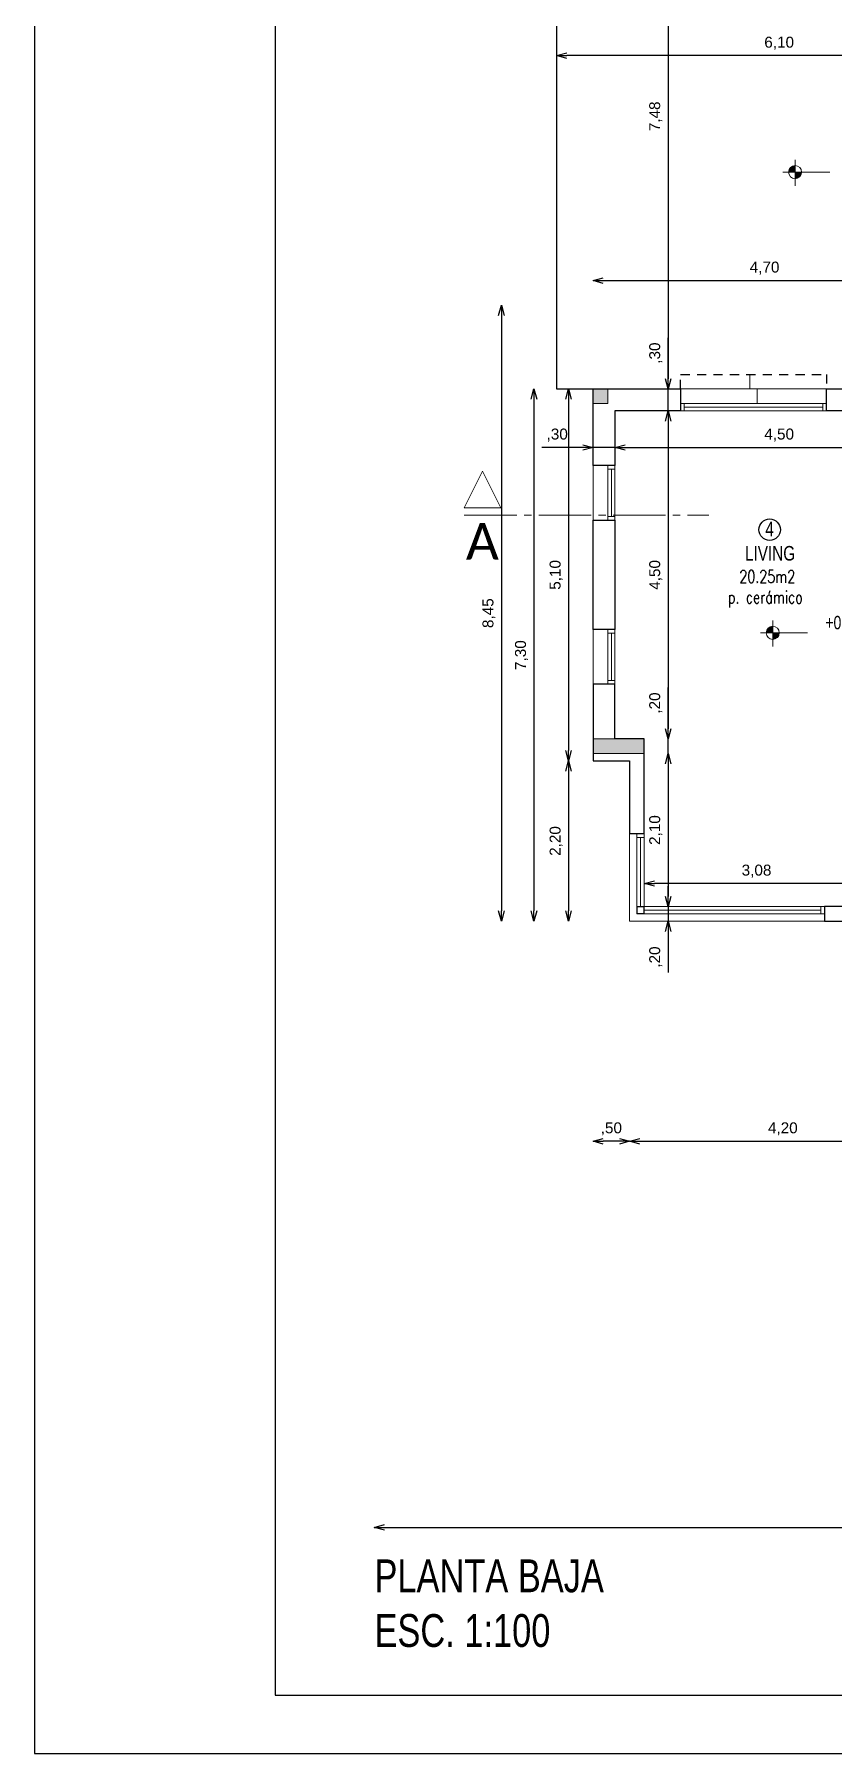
# Model space of a CAD drawing. Header units: millimetres. Extents: x 299 to 493, y -175 to -78.
# Drawn here: x 299.47 to 310.42, y -162.89 to -139.31 of the extents above; entities that cross this region are included whole.
import ezdxf

# ---------------------------------------------------------------- set-up
doc = ezdxf.new("R2010")
doc.units = ezdxf.units.MM
for name, pattern in [('ACAD_ISO04W100', [30, 24, -3, 0, -3]), ('HIDDEN2', [0.1875, 0.125, -0.0625]), ('JIS_02_1.0', [2, 1, -1])]:
    doc.linetypes.add(name, pattern=pattern)
for name, color, linetype, lineweight in [('0-CARATULA', 5, 'Continuous', 25), ('0-CARPCORTE', 3, 'Continuous', 20), ('0-CARPVISTA', 20, 'Continuous', 15), ('0-COTAS', 11, 'Continuous', 15), ('0-EJES', 240, 'ACAD_ISO04W100', 20), ('PILAR_HORMIGON', 2, 'Continuous', 20), ('PILAR_METALICO', 2, 'Continuous', 20)]:
    doc.layers.add(name, color=color, linetype=linetype, lineweight=lineweight)
for name, color, linetype in [('0-ESTRUCTURA', 94, 'Continuous'), ('0-MUROS', 251, 'Continuous'), ('0-PROYECCIONES', 4, 'JIS_02_1.0'), ('0-TEXTO', 4, 'Continuous'), ('0-VISTA', 2, 'Continuous')]:
    doc.layers.add(name, color=color, linetype=linetype)
doc.styles.add('Arial', font='arial.ttf', dxfattribs={"height": 0.15})
doc.styles.add('DESLOC', font='arial.ttf', dxfattribs={"width": 0.75})
doc.styles.get("Standard").update_dxf_attribs({"font": 'arial.ttf'})
doc.dimstyles.new('CotaNº1', dxfattribs={"dimtxt": 0.15, "dimasz": 0.14, "dimexe": 0, "dimexo": 0.5, "dimgap": 0.08, "dimtad": 1, "dimzin": 4, "dimtxsty": 'Arial', "dimblk": 'OPEN30', "dimcen": 0.3, "dimse1": 1, "dimse2": 1, "dimaunit": 1, "dimazin": 0, "dimtfac": 1, "dimtmove": 0, "dimatfit": 2, "dimfxl": 1, "dimarcsym": 0})

# ---------------------------------------------------------------- blocks, each defined once
blk = doc.blocks.new('cota de nivel')
at = {"layer": '0-COTAS'}
for p, q in [((0, 0.17), (0, -0.188)), ((-0.169, 0), (0.477, 0))]:
    blk.add_line(p, q, dxfattribs=at)
at = {"layer": '0-COTAS', "const_width": 0.0902}
for points in [[(-0.045, 0, -0.414214), (0, 0.045, -0.414214)], [(0, -0.045, 0.414214), (0.045, 0, 0.414214)]]:
    blk.add_lwpolyline(points, format="xyb", dxfattribs=at)
at = {"layer": '0-COTAS'}
blk.add_circle((0, 0), 0.0902, dxfattribs=at)
blk = doc.blocks.new('_Open30')
at = {"color": 0, "linetype": 'ByBlock', "lineweight": -2}
for p, q in [((-1, 0.27), (0, 0)), ((0, 0), (-1, -0.27)), ((0, 0), (-1, 0))]:
    blk.add_line(p, q, dxfattribs=at)
blk = doc.blocks.new('*D247')
at = {"layer": '0-COTAS', "color": 0, "lineweight": -2, "transparency": 16777216}
for p, q in [((306.983, -144.973), (306.42, -144.973)), ((307.423, -144.973), (307.123, -144.973)), ((307.563, -144.973), (307.703, -144.973))]:
    blk.add_line(p, q, dxfattribs=at)
at = {"layer": 'Defpoints', "color": 0, "transparency": 16777216}
for p in [(307.123, -144.471), (307.423, -144.471), (307.123, -144.973)]:
    blk.add_point(p, dxfattribs=at)
at = {"layer": '0-COTAS', "color": 0, "lineweight": -2, "transparency": 16777216, "xscale": 0.14, "yscale": 0.14, "zscale": 0.14}
blk.add_blockref('_Open30', (307.123, -144.973), dxfattribs=at)
at = {"layer": '0-COTAS', "color": 0, "lineweight": -2, "transparency": 16777216, "xscale": 0.14, "yscale": 0.14, "zscale": 0.14, "rotation": 180}
blk.add_blockref('_Open30', (307.423, -144.973), dxfattribs=at)
at = {"layer": '0-COTAS', "color": 0, "transparency": 16777216, "insert": (306.631, -144.803), "char_height": 0.15, "attachment_point": 5, "style": 'Arial'}
blk.add_mtext(',30', dxfattribs=at)
blk = doc.blocks.new('*D248')
at = {"layer": '0-COTAS', "color": 0, "lineweight": -2, "transparency": 16777216}
blk.add_line((307.563, -144.973), (311.783, -144.973), dxfattribs=at)
at = {"layer": 'Defpoints', "color": 0, "transparency": 16777216}
for p in [(307.423, -144.471), (311.923, -144.484), (311.923, -144.973)]:
    blk.add_point(p, dxfattribs=at)
at = {"layer": '0-COTAS', "color": 0, "lineweight": -2, "transparency": 16777216, "xscale": 0.14, "yscale": 0.14, "zscale": 0.14, "rotation": 180}
blk.add_blockref('_Open30', (307.423, -144.973), dxfattribs=at)
at = {"layer": '0-COTAS', "color": 0, "lineweight": -2, "transparency": 16777216, "xscale": 0.14, "yscale": 0.14, "zscale": 0.14}
blk.add_blockref('_Open30', (311.923, -144.973), dxfattribs=at)
at = {"layer": '0-COTAS', "color": 0, "transparency": 16777216, "insert": (309.673, -144.803), "char_height": 0.15, "attachment_point": 5, "style": 'Arial'}
blk.add_mtext('4,50', dxfattribs=at)
blk = doc.blocks.new('*D128')
at = {"layer": '0-COTAS', "color": 0, "lineweight": -2, "transparency": 16777216}
blk.add_line((308.151, -144.611), (308.151, -148.831), dxfattribs=at)
at = {"layer": 'Defpoints', "color": 0, "transparency": 16777216}
for p in [(307.555, -144.471), (307.555, -148.971), (308.151, -148.971)]:
    blk.add_point(p, dxfattribs=at)
at = {"layer": '0-COTAS', "color": 0, "lineweight": -2, "transparency": 16777216, "xscale": 0.14, "yscale": 0.14, "zscale": 0.14}
for p, rotation in [((308.151, -144.471), 90), ((308.151, -148.971), 270)]:
    blk.add_blockref('_Open30', p, dxfattribs=dict(at, rotation=rotation))
at = {"layer": '0-COTAS', "color": 0, "transparency": 16777216, "insert": (307.981, -146.721), "char_height": 0.15, "attachment_point": 5, "rotation": 90, "style": 'Arial'}
blk.add_mtext('4,50', dxfattribs=at)
blk = doc.blocks.new('*D129')
at = {"layer": '0-COTAS', "color": 0, "lineweight": -2, "transparency": 16777216}
for p, q in [((308.151, -144.031), (308.151, -143.467)), ((308.151, -144.471), (308.151, -144.171)), ((308.151, -144.611), (308.151, -144.751))]:
    blk.add_line(p, q, dxfattribs=at)
at = {"layer": 'Defpoints', "color": 0, "transparency": 16777216}
for p in [(307.555, -144.171), (308.151, -144.171), (307.555, -144.471)]:
    blk.add_point(p, dxfattribs=at)
at = {"layer": '0-COTAS', "color": 0, "lineweight": -2, "transparency": 16777216, "xscale": 0.14, "yscale": 0.14, "zscale": 0.14}
for p, rotation in [((308.151, -144.171), 270), ((308.151, -144.471), 90)]:
    blk.add_blockref('_Open30', p, dxfattribs=dict(at, rotation=rotation))
at = {"layer": '0-COTAS', "color": 0, "transparency": 16777216, "insert": (307.981, -143.679), "char_height": 0.15, "attachment_point": 5, "rotation": 90, "style": 'Arial'}
blk.add_mtext(',30', dxfattribs=at)
blk = doc.blocks.new('*D251')
at = {"layer": '0-COTAS', "color": 0, "lineweight": -2, "transparency": 16777216}
blk.add_line((308.151, -149.311), (308.151, -151.131), dxfattribs=at)
at = {"layer": 'Defpoints', "color": 0, "transparency": 16777216}
for p in [(307.823, -149.171), (307.823, -151.271), (308.151, -151.271)]:
    blk.add_point(p, dxfattribs=at)
at = {"layer": '0-COTAS', "color": 0, "lineweight": -2, "transparency": 16777216, "xscale": 0.14, "yscale": 0.14, "zscale": 0.14}
for p, rotation in [((308.151, -149.171), 90), ((308.151, -151.271), 270)]:
    blk.add_blockref('_Open30', p, dxfattribs=dict(at, rotation=rotation))
at = {"layer": '0-COTAS', "color": 0, "transparency": 16777216, "insert": (307.981, -150.221), "char_height": 0.15, "attachment_point": 5, "rotation": 90, "style": 'Arial'}
blk.add_mtext('2,10', dxfattribs=at)
blk = doc.blocks.new('*D252')
at = {"layer": '0-COTAS', "color": 0, "lineweight": -2, "transparency": 16777216}
for p, q in [((308.151, -151.131), (308.151, -150.991)), ((308.151, -151.271), (308.151, -151.471)), ((308.151, -151.611), (308.151, -152.175))]:
    blk.add_line(p, q, dxfattribs=at)
at = {"layer": 'Defpoints', "color": 0, "transparency": 16777216}
for p in [(307.823, -151.271), (307.823, -151.471), (308.151, -151.471)]:
    blk.add_point(p, dxfattribs=at)
at = {"layer": '0-COTAS', "color": 0, "lineweight": -2, "transparency": 16777216, "xscale": 0.14, "yscale": 0.14, "zscale": 0.14}
for p, rotation in [((308.151, -151.271), 270), ((308.151, -151.471), 90)]:
    blk.add_blockref('_Open30', p, dxfattribs=dict(at, rotation=rotation))
at = {"layer": '0-COTAS', "color": 0, "transparency": 16777216, "insert": (307.981, -151.963), "char_height": 0.15, "attachment_point": 5, "rotation": 90, "style": 'Arial'}
blk.add_mtext(',20', dxfattribs=at)
blk = doc.blocks.new('*D253')
at = {"layer": '0-COTAS', "color": 0, "lineweight": -2, "transparency": 16777216}
for p, q in [((308.151, -148.831), (308.151, -148.267)), ((308.151, -149.171), (308.151, -148.971)), ((308.151, -149.311), (308.151, -149.451))]:
    blk.add_line(p, q, dxfattribs=at)
at = {"layer": 'Defpoints', "color": 0, "transparency": 16777216}
for p in [(307.823, -148.971), (308.151, -148.971), (307.823, -149.171)]:
    blk.add_point(p, dxfattribs=at)
at = {"layer": '0-COTAS', "color": 0, "lineweight": -2, "transparency": 16777216, "xscale": 0.14, "yscale": 0.14, "zscale": 0.14}
for p, rotation in [((308.151, -148.971), 270), ((308.151, -149.171), 90)]:
    blk.add_blockref('_Open30', p, dxfattribs=dict(at, rotation=rotation))
at = {"layer": '0-COTAS', "color": 0, "transparency": 16777216, "insert": (307.981, -148.479), "char_height": 0.15, "attachment_point": 5, "rotation": 90, "style": 'Arial'}
blk.add_mtext(',20', dxfattribs=at)
blk = doc.blocks.new('*D130')
at = {"layer": '0-COTAS', "color": 0, "lineweight": -2, "transparency": 16777216}
blk.add_line((310.763, -150.954), (307.963, -150.954), dxfattribs=at)
at = {"layer": 'Defpoints', "color": 0, "transparency": 16777216}
for p in [(307.823, -150.56), (310.903, -150.56), (307.823, -150.954)]:
    blk.add_point(p, dxfattribs=at)
at = {"layer": '0-COTAS', "color": 0, "lineweight": -2, "transparency": 16777216, "xscale": 0.14, "yscale": 0.14, "zscale": 0.14, "rotation": 180}
blk.add_blockref('_Open30', (307.823, -150.954), dxfattribs=at)
at = {"layer": '0-COTAS', "color": 0, "lineweight": -2, "transparency": 16777216, "xscale": 0.14, "yscale": 0.14, "zscale": 0.14}
blk.add_blockref('_Open30', (310.903, -150.954), dxfattribs=at)
at = {"layer": '0-COTAS', "color": 0, "transparency": 16777216, "insert": (309.363, -150.784), "char_height": 0.15, "attachment_point": 5, "style": 'Arial'}
blk.add_mtext('3,08', dxfattribs=at)
blk = doc.blocks.new('*D268')
at = {"layer": '0-COTAS', "color": 0, "lineweight": -2, "transparency": 16777216}
blk.add_line((308.151, -136.831), (308.151, -144.031), dxfattribs=at)
at = {"layer": 'Defpoints', "color": 0, "transparency": 16777216}
for p in [(310.123, -136.691), (307.723, -144.171), (308.151, -144.171)]:
    blk.add_point(p, dxfattribs=at)
at = {"layer": '0-COTAS', "color": 0, "lineweight": -2, "transparency": 16777216, "xscale": 0.14, "yscale": 0.14, "zscale": 0.14}
for p, rotation in [((308.151, -136.691), 90), ((308.151, -144.171), 270)]:
    blk.add_blockref('_Open30', p, dxfattribs=dict(at, rotation=rotation))
at = {"layer": '0-COTAS', "color": 0, "transparency": 16777216, "insert": (307.981, -140.431), "char_height": 0.15, "attachment_point": 5, "rotation": 90, "style": 'Arial'}
blk.add_mtext('7,48', dxfattribs=at)
blk = doc.blocks.new('*D164')
at = {"layer": '0-COTAS', "color": 0, "lineweight": -2, "transparency": 16777216}
blk.add_line((304.263, -159.785), (324.923, -159.785), dxfattribs=at)
at = {"layer": 'Defpoints', "color": 0, "transparency": 16777216}
for p in [(304.123, -158.821), (325.063, -158.821), (325.063, -159.785)]:
    blk.add_point(p, dxfattribs=at)
at = {"layer": '0-COTAS', "color": 0, "lineweight": -2, "transparency": 16777216, "xscale": 0.14, "yscale": 0.14, "zscale": 0.14, "rotation": 180}
blk.add_blockref('_Open30', (304.123, -159.785), dxfattribs=at)
at = {"layer": '0-COTAS', "color": 0, "lineweight": -2, "transparency": 16777216, "xscale": 0.14, "yscale": 0.14, "zscale": 0.14}
blk.add_blockref('_Open30', (325.063, -159.785), dxfattribs=at)
at = {"layer": '0-COTAS', "color": 0, "transparency": 16777216, "insert": (314.593, -159.614), "char_height": 0.15, "attachment_point": 5, "style": 'Arial'}
blk.add_mtext('20,94', dxfattribs=at)
blk = doc.blocks.new('*D305')
at = {"layer": '0-COTAS', "color": 0, "lineweight": -2, "transparency": 16777216}
blk.add_line((306.786, -144.311), (306.786, -149.131), dxfattribs=at)
at = {"layer": 'Defpoints', "color": 0, "transparency": 16777216}
for p in [(307.123, -144.171), (306.786, -149.271), (307.123, -149.271)]:
    blk.add_point(p, dxfattribs=at)
at = {"layer": '0-COTAS', "color": 0, "lineweight": -2, "transparency": 16777216, "xscale": 0.14, "yscale": 0.14, "zscale": 0.14}
for p, rotation in [((306.786, -144.171), 90), ((306.786, -149.271), 270)]:
    blk.add_blockref('_Open30', p, dxfattribs=dict(at, rotation=rotation))
at = {"layer": '0-COTAS', "color": 0, "transparency": 16777216, "insert": (306.616, -146.721), "char_height": 0.15, "attachment_point": 5, "rotation": 90, "style": 'Arial'}
blk.add_mtext('5,10', dxfattribs=at)
blk = doc.blocks.new('*D306')
at = {"layer": '0-COTAS', "color": 0, "lineweight": -2, "transparency": 16777216}
blk.add_line((306.786, -149.411), (306.786, -151.331), dxfattribs=at)
at = {"layer": 'Defpoints', "color": 0, "transparency": 16777216}
for p in [(307.623, -149.271), (306.786, -151.471), (307.623, -151.471)]:
    blk.add_point(p, dxfattribs=at)
at = {"layer": '0-COTAS', "color": 0, "lineweight": -2, "transparency": 16777216, "xscale": 0.14, "yscale": 0.14, "zscale": 0.14}
for p, rotation in [((306.786, -149.271), 90), ((306.786, -151.471), 270)]:
    blk.add_blockref('_Open30', p, dxfattribs=dict(at, rotation=rotation))
at = {"layer": '0-COTAS', "color": 0, "transparency": 16777216, "insert": (306.616, -150.371), "char_height": 0.15, "attachment_point": 5, "rotation": 90, "style": 'Arial'}
blk.add_mtext('2,20', dxfattribs=at)
blk = doc.blocks.new('*D173')
at = {"layer": '0-COTAS', "color": 0, "lineweight": -2, "transparency": 16777216}
blk.add_line((307.483, -154.49), (307.263, -154.49), dxfattribs=at)
at = {"layer": 'Defpoints', "color": 0, "transparency": 16777216}
for p in [(307.123, -154.49), (307.123, -154.497), (307.623, -154.49)]:
    blk.add_point(p, dxfattribs=at)
at = {"layer": '0-COTAS', "color": 0, "lineweight": -2, "transparency": 16777216, "xscale": 0.14, "yscale": 0.14, "zscale": 0.14, "rotation": 180}
blk.add_blockref('_Open30', (307.123, -154.49), dxfattribs=at)
at = {"layer": '0-COTAS', "color": 0, "lineweight": -2, "transparency": 16777216, "xscale": 0.14, "yscale": 0.14, "zscale": 0.14}
blk.add_blockref('_Open30', (307.623, -154.49), dxfattribs=at)
at = {"layer": '0-COTAS', "color": 0, "transparency": 16777216, "insert": (307.373, -154.319), "char_height": 0.15, "attachment_point": 5, "style": 'Arial'}
blk.add_mtext(',50', dxfattribs=at)
blk = doc.blocks.new('*D174')
at = {"layer": '0-COTAS', "color": 0, "lineweight": -2, "transparency": 16777216}
blk.add_line((312.583, -139.598), (306.763, -139.598), dxfattribs=at)
at = {"layer": 'Defpoints', "color": 0, "transparency": 16777216}
for p in [(306.623, -139.598), (306.623, -139.999), (312.723, -139.999)]:
    blk.add_point(p, dxfattribs=at)
at = {"layer": '0-COTAS', "color": 0, "lineweight": -2, "transparency": 16777216, "xscale": 0.14, "yscale": 0.14, "zscale": 0.14, "rotation": 180}
blk.add_blockref('_Open30', (306.623, -139.598), dxfattribs=at)
at = {"layer": '0-COTAS', "color": 0, "lineweight": -2, "transparency": 16777216, "xscale": 0.14, "yscale": 0.14, "zscale": 0.14}
blk.add_blockref('_Open30', (312.723, -139.598), dxfattribs=at)
at = {"layer": '0-COTAS', "color": 0, "transparency": 16777216, "insert": (309.673, -139.428), "char_height": 0.15, "attachment_point": 5, "style": 'Arial'}
blk.add_mtext('6,10', dxfattribs=at)
blk = doc.blocks.new('*D207')
at = {"layer": '0-COTAS', "color": 0, "lineweight": -2, "transparency": 16777216}
blk.add_line((307.763, -154.49), (311.683, -154.49), dxfattribs=at)
at = {"layer": 'Defpoints', "color": 0, "transparency": 16777216}
for p in [(307.623, -144.563), (311.823, -144.563), (311.823, -154.49)]:
    blk.add_point(p, dxfattribs=at)
at = {"layer": '0-COTAS', "color": 0, "lineweight": -2, "transparency": 16777216, "xscale": 0.14, "yscale": 0.14, "zscale": 0.14, "rotation": 180}
blk.add_blockref('_Open30', (307.623, -154.49), dxfattribs=at)
at = {"layer": '0-COTAS', "color": 0, "lineweight": -2, "transparency": 16777216, "xscale": 0.14, "yscale": 0.14, "zscale": 0.14}
blk.add_blockref('_Open30', (311.823, -154.49), dxfattribs=at)
at = {"layer": '0-COTAS', "color": 0, "transparency": 16777216, "insert": (309.723, -154.319), "char_height": 0.15, "attachment_point": 5, "style": 'Arial'}
blk.add_mtext('4,20', dxfattribs=at)
blk = doc.blocks.new('*D371')
at = {"layer": '0-COTAS', "color": 0, "lineweight": -2, "transparency": 16777216}
blk.add_line((305.866, -143.161), (305.866, -151.331), dxfattribs=at)
at = {"layer": 'Defpoints', "color": 0, "transparency": 16777216}
for p in [(311.823, -143.021), (305.866, -151.471), (307.623, -151.471)]:
    blk.add_point(p, dxfattribs=at)
at = {"layer": '0-COTAS', "color": 0, "lineweight": -2, "transparency": 16777216, "xscale": 0.14, "yscale": 0.14, "zscale": 0.14}
for p, rotation in [((305.866, -143.021), 90), ((305.866, -151.471), 270)]:
    blk.add_blockref('_Open30', p, dxfattribs=dict(at, rotation=rotation))
at = {"layer": '0-COTAS', "color": 0, "transparency": 16777216, "insert": (305.696, -147.246), "char_height": 0.15, "attachment_point": 5, "rotation": 90, "style": 'Arial'}
blk.add_mtext('8,45', dxfattribs=at)
blk = doc.blocks.new('*D407')
at = {"layer": '0-COTAS', "color": 0, "lineweight": -2, "transparency": 16777216}
blk.add_line((306.312, -144.311), (306.312, -151.331), dxfattribs=at)
at = {"layer": 'Defpoints', "color": 0, "transparency": 16777216}
for p in [(307.123, -144.171), (306.312, -151.471), (307.623, -151.471)]:
    blk.add_point(p, dxfattribs=at)
at = {"layer": '0-COTAS', "color": 0, "lineweight": -2, "transparency": 16777216, "xscale": 0.14, "yscale": 0.14, "zscale": 0.14}
for p, rotation in [((306.312, -144.171), 90), ((306.312, -151.471), 270)]:
    blk.add_blockref('_Open30', p, dxfattribs=dict(at, rotation=rotation))
at = {"layer": '0-COTAS', "color": 0, "transparency": 16777216, "insert": (306.142, -147.821), "char_height": 0.15, "attachment_point": 5, "rotation": 90, "style": 'Arial'}
blk.add_mtext('7,30', dxfattribs=at)
blk = doc.blocks.new('*D413')
at = {"layer": '0-COTAS', "color": 0, "lineweight": -2, "transparency": 16777216}
blk.add_line((307.263, -142.684), (311.683, -142.684), dxfattribs=at)
at = {"layer": 'Defpoints', "color": 0, "transparency": 16777216}
for p in [(311.823, -142.684), (307.123, -144.171), (311.823, -144.171)]:
    blk.add_point(p, dxfattribs=at)
at = {"layer": '0-COTAS', "color": 0, "lineweight": -2, "transparency": 16777216, "xscale": 0.14, "yscale": 0.14, "zscale": 0.14, "rotation": 180}
blk.add_blockref('_Open30', (307.123, -142.684), dxfattribs=at)
at = {"layer": '0-COTAS', "color": 0, "lineweight": -2, "transparency": 16777216, "xscale": 0.14, "yscale": 0.14, "zscale": 0.14}
blk.add_blockref('_Open30', (311.823, -142.684), dxfattribs=at)
at = {"layer": '0-COTAS', "color": 0, "transparency": 16777216, "insert": (309.473, -142.513), "char_height": 0.15, "attachment_point": 5, "style": 'Arial'}
blk.add_mtext('4,70', dxfattribs=at)

msp = doc.modelspace()

# ---------------------------------------------------------------- hatches: boundary and pattern name
at = {"layer": '0-ESTRUCTURA'}
h = msp.add_hatch(color=256, dxfattribs=at)
h.dxf.hatch_style = 1
h.paths.add_polyline_path([(313.023, -140.021), (312.723, -140.021), (312.723, -140.221), (313.023, -140.221)])
h.paths.add_polyline_path([(320.573, -140.021), (320.273, -140.021), (320.273, -140.221), (320.573, -140.221)])
h.paths.add_polyline_path([(312.273, -143.021), (311.823, -143.021), (311.823, -143.221), (312.273, -143.221)])
h.paths.add_polyline_path([(318.623, -143.021), (318.423, -143.021), (318.423, -143.411), (318.623, -143.411)])
h.paths.add_polyline_path([(320.573, -143.221), (320.273, -143.221), (320.273, -143.421), (320.573, -143.421)])
h.paths.add_polyline_path([(307.323, -144.171), (307.123, -144.171), (307.123, -144.371), (307.323, -144.371)])
h.paths.add_polyline_path([(311.973, -147.221), (311.823, -147.221), (311.823, -147.521), (311.973, -147.521)])
h.paths.add_polyline_path([(315.023, -147.221), (314.523, -147.221), (314.523, -147.371), (314.623, -147.371), (315.023, -147.371)])
h.paths.add_polyline_path([(320.573, -147.221), (320.223, -147.221), (320.223, -147.371), (320.573, -147.371)])
h.paths.add_polyline_path([(307.823, -148.971), (307.123, -148.971), (307.123, -149.171), (307.823, -149.171)])
h.paths.add_polyline_path([(311.973, -148.921), (311.823, -148.921), (311.823, -149.171), (311.973, -149.171)])
h.paths.add_polyline_path([(320.573, -150.171), (319.673, -150.171), (319.673, -150.371), (320.573, -150.371)])
h.paths.add_polyline_path([(311.103, -151.271), (310.903, -151.271), (310.903, -151.471), (311.103, -151.471)])
h.paths.add_polyline_path([(316.173, -151.271), (315.973, -151.271), (315.973, -151.521), (316.173, -151.521)])
h.paths.add_polyline_path([(316.173, -153.321), (315.973, -153.321), (315.973, -153.521), (316.173, -153.521)])
h.paths.add_polyline_path([(319.873, -153.321), (319.673, -153.321), (319.673, -153.521), (319.873, -153.521)])

# ---------------------------------------------------------------- linework, layer by layer
at = {"layer": '0-CARATULA'}
for p, q in [((302.766, -98.288, 0.041), (302.766, -162.089, 0.041)), ((299.466, -132.089, 0.041), (299.466, -162.889, 0.041)), ((302.766, -162.089, 0.041), (389.558, -162.089, 0.041)), ((299.466, -162.889, 0.041), (390.358, -162.889, 0.041))]:
    msp.add_line(p, q, dxfattribs=at)
at = {"layer": '0-CARPCORTE'}
for p, q in [((308.323, -144.371, 0.041), (310.323, -144.371, 0.041)), ((308.323, -144.471, 0.041), (310.323, -144.471, 0.041)), ((308.373, -144.421, 0.041), (310.273, -144.421, 0.041)), ((307.323, -145.971, 0.041), (307.323, -145.221, 0.041)), ((307.423, -145.971, 0.041), (307.423, -145.221, 0.041)), ((307.373, -145.921, 0.041), (307.373, -145.271, 0.041)), ((307.323, -148.221, 0.041), (307.323, -147.471, 0.041)), ((307.373, -148.171, 0.041), (307.373, -147.521, 0.041)), ((307.423, -148.221, 0.041), (307.423, -147.471, 0.041)), ((307.823, -151.271, 0.041), (307.723, -151.271, 0.041)), ((307.823, -151.271, 0.041), (307.823, -151.371, 0.041))]:
    msp.add_line(p, q, dxfattribs=at)
at = {"layer": '0-CARPCORTE', "elevation": 0.041}
for points in [[(308.373, -144.371), (308.373, -144.371), (308.373, -144.471)], [(310.273, -144.471), (310.273, -144.371)], [(307.423, -145.271), (307.323, -145.271)], [(307.323, -145.921), (307.423, -145.921)], [(307.423, -147.521), (307.323, -147.521)], [(307.323, -148.171), (307.423, -148.171)], [(310.296, -151.371), (307.723, -151.371), (307.723, -150.271)], [(307.823, -150.321), (307.723, -150.321)], [(307.773, -151.271), (307.773, -150.321)], [(310.296, -151.271), (307.823, -151.271), (307.823, -150.271)], [(310.246, -151.321), (307.823, -151.321)], [(310.246, -151.271), (310.246, -151.371)]]:
    msp.add_lwpolyline(points, dxfattribs=at)
at = {"layer": '0-CARPVISTA'}
for p, q in [((308.323, -144.171, 0.041), (310.323, -144.171, 0.041)), ((307.123, -145.221, 0.041), (307.123, -145.971, 0.041)), ((307.123, -147.471, 0.041), (307.123, -148.221, 0.041)), ((307.623, -150.271, 0.041), (307.623, -151.471, 0.041)), ((310.296, -151.471, 0.041), (307.623, -151.471, 0.041))]:
    msp.add_line(p, q, dxfattribs=at)
at = {"layer": '0-COTAS', "ltscale": 0.025}
for p, q in [((309.273, -143.971, 0.041), (309.273, -144.171, 0.041)), ((309.273, -144.171, 0.041), (309.373, -144.171, 0.041)), ((309.373, -144.171, 0.041), (309.373, -144.371, 0.041))]:
    msp.add_line(p, q, dxfattribs=at)
at = {"layer": '0-COTAS', "linetype": 'Continuous', "elevation": 0.041, "flags": 128}
msp.add_lwpolyline([(305.607, -145.3), (305.357, -145.8), (305.857, -145.8), (305.607, -145.3)], dxfattribs=at)
at = {"layer": '0-EJES', "ltscale": 0.03}
msp.add_line((305.357, -145.9, 0.041), (308.709, -145.9, 0.041), dxfattribs=at)
at = {"layer": '0-MUROS', "elevation": 0.041}
for points in [[(311.823, -144.171), (311.823, -143.021), (312.823, -143.021), (312.823, -143.221), (312.023, -143.221), (312.023, -144.471), (310.323, -144.471), (310.323, -144.371), (310.323, -144.171)], [(307.423, -144.471), (307.423, -145.221), (307.323, -145.221), (307.123, -145.221), (307.123, -144.171), (308.323, -144.171), (308.323, -144.371), (308.323, -144.471)], [(307.423, -147.471), (307.323, -147.471), (307.123, -147.471), (307.123, -145.971), (307.323, -145.971), (307.423, -145.971)]]:
    msp.add_lwpolyline(points, close=True, dxfattribs=at)
for points in [[(307.823, -148.971), (307.423, -148.971), (307.423, -148.221), (307.323, -148.221), (307.123, -148.221), (307.123, -149.021), (307.123, -149.271), (307.623, -149.271), (307.623, -150.071), (307.623, -150.171), (307.623, -150.271)], [(307.823, -150.271), (307.823, -148.971)], [(307.823, -150.271), (307.723, -150.271), (307.623, -150.271)], [(310.296, -151.471), (311.103, -151.471), (311.103, -151.471), (312.453, -151.471), (312.453, -151.271), (310.296, -151.271)], [(310.296, -151.271), (310.296, -151.371), (310.296, -151.471)]]:
    msp.add_lwpolyline(points, dxfattribs=at)
at = {"layer": '0-PROYECCIONES', "linetype": 'HIDDEN2'}
for p, q in [((308.323, -144.171, 0.041), (308.323, -143.971, 0.041)), ((308.323, -143.971, 0.041), (310.323, -143.971, 0.041)), ((310.323, -143.971, 0.041), (310.323, -144.171, 0.041))]:
    msp.add_line(p, q, dxfattribs=at)
at = {"layer": '0-TEXTO'}
msp.add_circle((309.543, -146.101, 0.041), 0.148, dxfattribs=at)
at = {"layer": '0-VISTA', "elevation": 0.041}
msp.add_lwpolyline([(311.123, -128.391), (306.623, -128.391), (306.623, -144.171), (307.123, -144.171)], dxfattribs=at)
at = {"layer": 'PILAR_HORMIGON'}
for points in [[(307.123, -144.371), (307.323, -144.371), (307.323, -144.171), (307.123, -144.171), (307.123, -144.371)], [(307.123, -149.171), (307.823, -149.171), (307.823, -148.971), (307.123, -148.971), (307.123, -149.171)]]:
    msp.add_lwpolyline(points, close=True, dxfattribs=at)
at = {"layer": 'PILAR_METALICO'}
for points in [[(307.815, -151.371), (307.817, -151.371), (307.818, -151.37), (307.82, -151.369), (307.821, -151.368), (307.822, -151.367), (307.823, -151.366), (307.823, -151.364), (307.823, -151.363), (307.823, -151.279), (307.823, -151.277), (307.823, -151.276), (307.822, -151.274), (307.821, -151.273), (307.82, -151.272), (307.818, -151.271), (307.817, -151.271), (307.815, -151.271), (307.731, -151.271), (307.73, -151.271), (307.728, -151.271), (307.727, -151.272), (307.726, -151.273), (307.725, -151.274), (307.724, -151.276), (307.724, -151.277), (307.723, -151.279), (307.723, -151.363), (307.724, -151.364), (307.724, -151.366), (307.725, -151.367), (307.726, -151.368), (307.727, -151.369), (307.728, -151.37), (307.73, -151.371), (307.731, -151.371), (307.815, -151.371)], [(307.815, -151.371), (307.817, -151.371), (307.818, -151.37), (307.82, -151.369), (307.821, -151.368), (307.822, -151.367), (307.823, -151.366), (307.823, -151.364), (307.823, -151.363), (307.823, -151.279), (307.823, -151.277), (307.823, -151.276), (307.822, -151.274), (307.821, -151.273), (307.82, -151.272), (307.818, -151.271), (307.817, -151.271), (307.815, -151.271), (307.731, -151.271), (307.73, -151.271), (307.728, -151.271), (307.727, -151.272), (307.726, -151.273), (307.725, -151.274), (307.724, -151.276), (307.724, -151.277), (307.723, -151.279), (307.723, -151.363), (307.724, -151.364), (307.724, -151.366), (307.725, -151.367), (307.726, -151.368), (307.727, -151.369), (307.728, -151.37), (307.73, -151.371), (307.731, -151.371), (307.815, -151.371)], [(307.731, -151.367), (307.731, -151.367), (307.73, -151.366), (307.729, -151.366), (307.729, -151.365), (307.728, -151.365), (307.728, -151.364), (307.728, -151.363), (307.727, -151.363), (307.727, -151.279), (307.728, -151.278), (307.728, -151.277), (307.728, -151.276), (307.729, -151.276), (307.729, -151.275), (307.73, -151.275), (307.731, -151.275), (307.731, -151.275), (307.815, -151.275), (307.816, -151.275), (307.817, -151.275), (307.818, -151.275), (307.818, -151.276), (307.819, -151.276), (307.819, -151.277), (307.819, -151.278), (307.819, -151.279), (307.819, -151.363), (307.819, -151.363), (307.819, -151.364), (307.819, -151.365), (307.818, -151.365), (307.818, -151.366), (307.817, -151.366), (307.816, -151.367), (307.815, -151.367), (307.731, -151.367)], [(307.731, -151.367), (307.731, -151.367), (307.73, -151.366), (307.729, -151.366), (307.729, -151.365), (307.728, -151.365), (307.728, -151.364), (307.728, -151.363), (307.727, -151.363), (307.727, -151.279), (307.728, -151.278), (307.728, -151.277), (307.728, -151.276), (307.729, -151.276), (307.729, -151.275), (307.73, -151.275), (307.731, -151.275), (307.731, -151.275), (307.815, -151.275), (307.816, -151.275), (307.817, -151.275), (307.818, -151.275), (307.818, -151.276), (307.819, -151.276), (307.819, -151.277), (307.819, -151.278), (307.819, -151.279), (307.819, -151.363), (307.819, -151.363), (307.819, -151.364), (307.819, -151.365), (307.818, -151.365), (307.818, -151.366), (307.817, -151.366), (307.816, -151.367), (307.815, -151.367), (307.731, -151.367)]]:
    msp.add_lwpolyline(points, close=True, dxfattribs=at)

# ---------------------------------------------------------------- block references
at = {"layer": '0-COTAS'}
for p in [(309.891, -141.196, 0.041), (309.585, -147.516, 0.041)]:
    msp.add_blockref('cota de nivel', p, dxfattribs=at)

# ---------------------------------------------------------------- texts
at = {"layer": '0-COTAS', "insert": (304.684, -146.01, 0.041), "char_height": 0.5, "attachment_point": 1}
msp.add_mtext_dynamic_manual_height_columns('\\pi0.69579;{\\fCalibri|b0|i0|c0|p34;A}', width=1.82043, gutter_width=1, heights=[0], dxfattribs=at)
at = {"layer": '0-COTAS', "insert": (310.549, -147.376, 0.041), "char_height": 0.1832, "width": 1.65123, "attachment_point": 5, "line_spacing_factor": 0.7, "style": 'DESLOC'}
msp.add_mtext('+0.20', dxfattribs=at)
at = {"layer": '0-TEXTO', "attachment_point": 1, "style": 'DESLOC'}
for s, width, heights, insert, char_height in [('\\pi1.35971;4\\P\\pi1.08227;LIVING\\P\\pi1.0048;{\\Fromans|c0;\\H0.85x;20.25m2\\P\\pi0.84694;p. cerámico}', 2.51709, [1.363], (308.123, -145.991, 0.041), 0.2), ('\\pi0.68868;PLANTA BAJA \\PESC. 1:100', 6.62433, [2.517], (303.438, -160.225, 0.041), 0.45)]:
    msp.add_mtext_dynamic_manual_height_columns(s, width=width, gutter_width=1.5, heights=heights, dxfattribs=dict(at, insert=insert, char_height=char_height))

# ---------------------------------------------------------------- dimensions: what is measured, and where the dimension line sits
at = {"layer": '0-COTAS'}
for base, p1, p2, picture, middle in [((308.151, -144.171, 0.041), (310.123, -136.691, 0.041), (307.723, -144.171, 0.041), '*D268', (307.981, -140.431, 0.041)), ((305.866, -151.471, 0.041), (311.823, -143.021, 0.041), (307.623, -151.471, 0.041), '*D371', (305.696, -147.246, 0.041)), ((308.151, -144.171, 0.041), (307.555, -144.471, 0.041), (307.555, -144.171, 0.041), '*D129', (307.981, -143.679, 0.041)), ((306.312, -151.471, 0.041), (307.123, -144.171, 0.041), (307.623, -151.471, 0.041), '*D407', (306.142, -147.821, 0.041)), ((306.786, -149.271, 0.041), (307.123, -144.171, 0.041), (307.123, -149.271, 0.041), '*D305', (306.616, -146.721, 0.041)), ((308.151, -148.971, 0.041), (307.555, -144.471, 0.041), (307.555, -148.971, 0.041), '*D128', (307.981, -146.721, 0.041)), ((308.151, -148.971, 0.041), (307.823, -149.171, 0.041), (307.823, -148.971, 0.041), '*D253', (307.981, -148.479, 0.041)), ((306.786, -151.471, 0.041), (307.623, -149.271, 0.041), (307.623, -151.471, 0.041), '*D306', (306.616, -150.371, 0.041)), ((308.151, -151.271, 0.041), (307.823, -149.171, 0.041), (307.823, -151.271, 0.041), '*D251', (307.981, -150.221, 0.041)), ((308.151, -151.471, 0.041), (307.823, -151.271, 0.041), (307.823, -151.471, 0.041), '*D252', (307.981, -151.963, 0.041))]:
    dim = msp.add_linear_dim(base=base, p1=p1, p2=p2, angle=90, dimstyle='CotaNº1', dxfattribs=at)
    dim.commit()
    dim.dimension.update_dxf_attribs({"geometry": picture, "text_midpoint": middle})
for base, p1, p2, picture, middle in [((306.623, -139.598, 0.041), (312.723, -139.999, 0.041), (306.623, -139.999, 0.041), '*D174', (309.673, -139.428, 0.041)), ((311.823, -142.684, 0.041), (307.123, -144.171, 0.041), (311.823, -144.171, 0.041), '*D413', (309.473, -142.513, 0.041)), ((307.123, -144.973, 0.041), (307.423, -144.471, 0.041), (307.123, -144.471, 0.041), '*D247', (306.631, -144.803, 0.041)), ((311.923, -144.973, 0.041), (307.423, -144.471, 0.041), (311.923, -144.484, 0.041), '*D248', (309.673, -144.803, 0.041)), ((311.823, -154.49, 0.041), (307.623, -144.563, 0.041), (311.823, -144.563, 0.041), '*D207', (309.723, -154.319, 0.041)), ((307.823, -150.954, 0.041), (310.903, -150.56, 0.041), (307.823, -150.56, 0.041), '*D130', (309.363, -150.784, 0.041)), ((307.123, -154.49, 0.041), (307.623, -154.49, 0.041), (307.123, -154.497, 0.041), '*D173', (307.373, -154.319, 0.041)), ((325.063, -159.785, 0.041), (304.123, -158.821, 0.041), (325.063, -158.821, 0.041), '*D164', (314.593, -159.614, 0.041))]:
    dim = msp.add_linear_dim(base=base, p1=p1, p2=p2, dimstyle='CotaNº1', dxfattribs=at)
    dim.commit()
    dim.dimension.update_dxf_attribs({"geometry": picture, "text_midpoint": middle})

doc.saveas('drawing.dxf')
